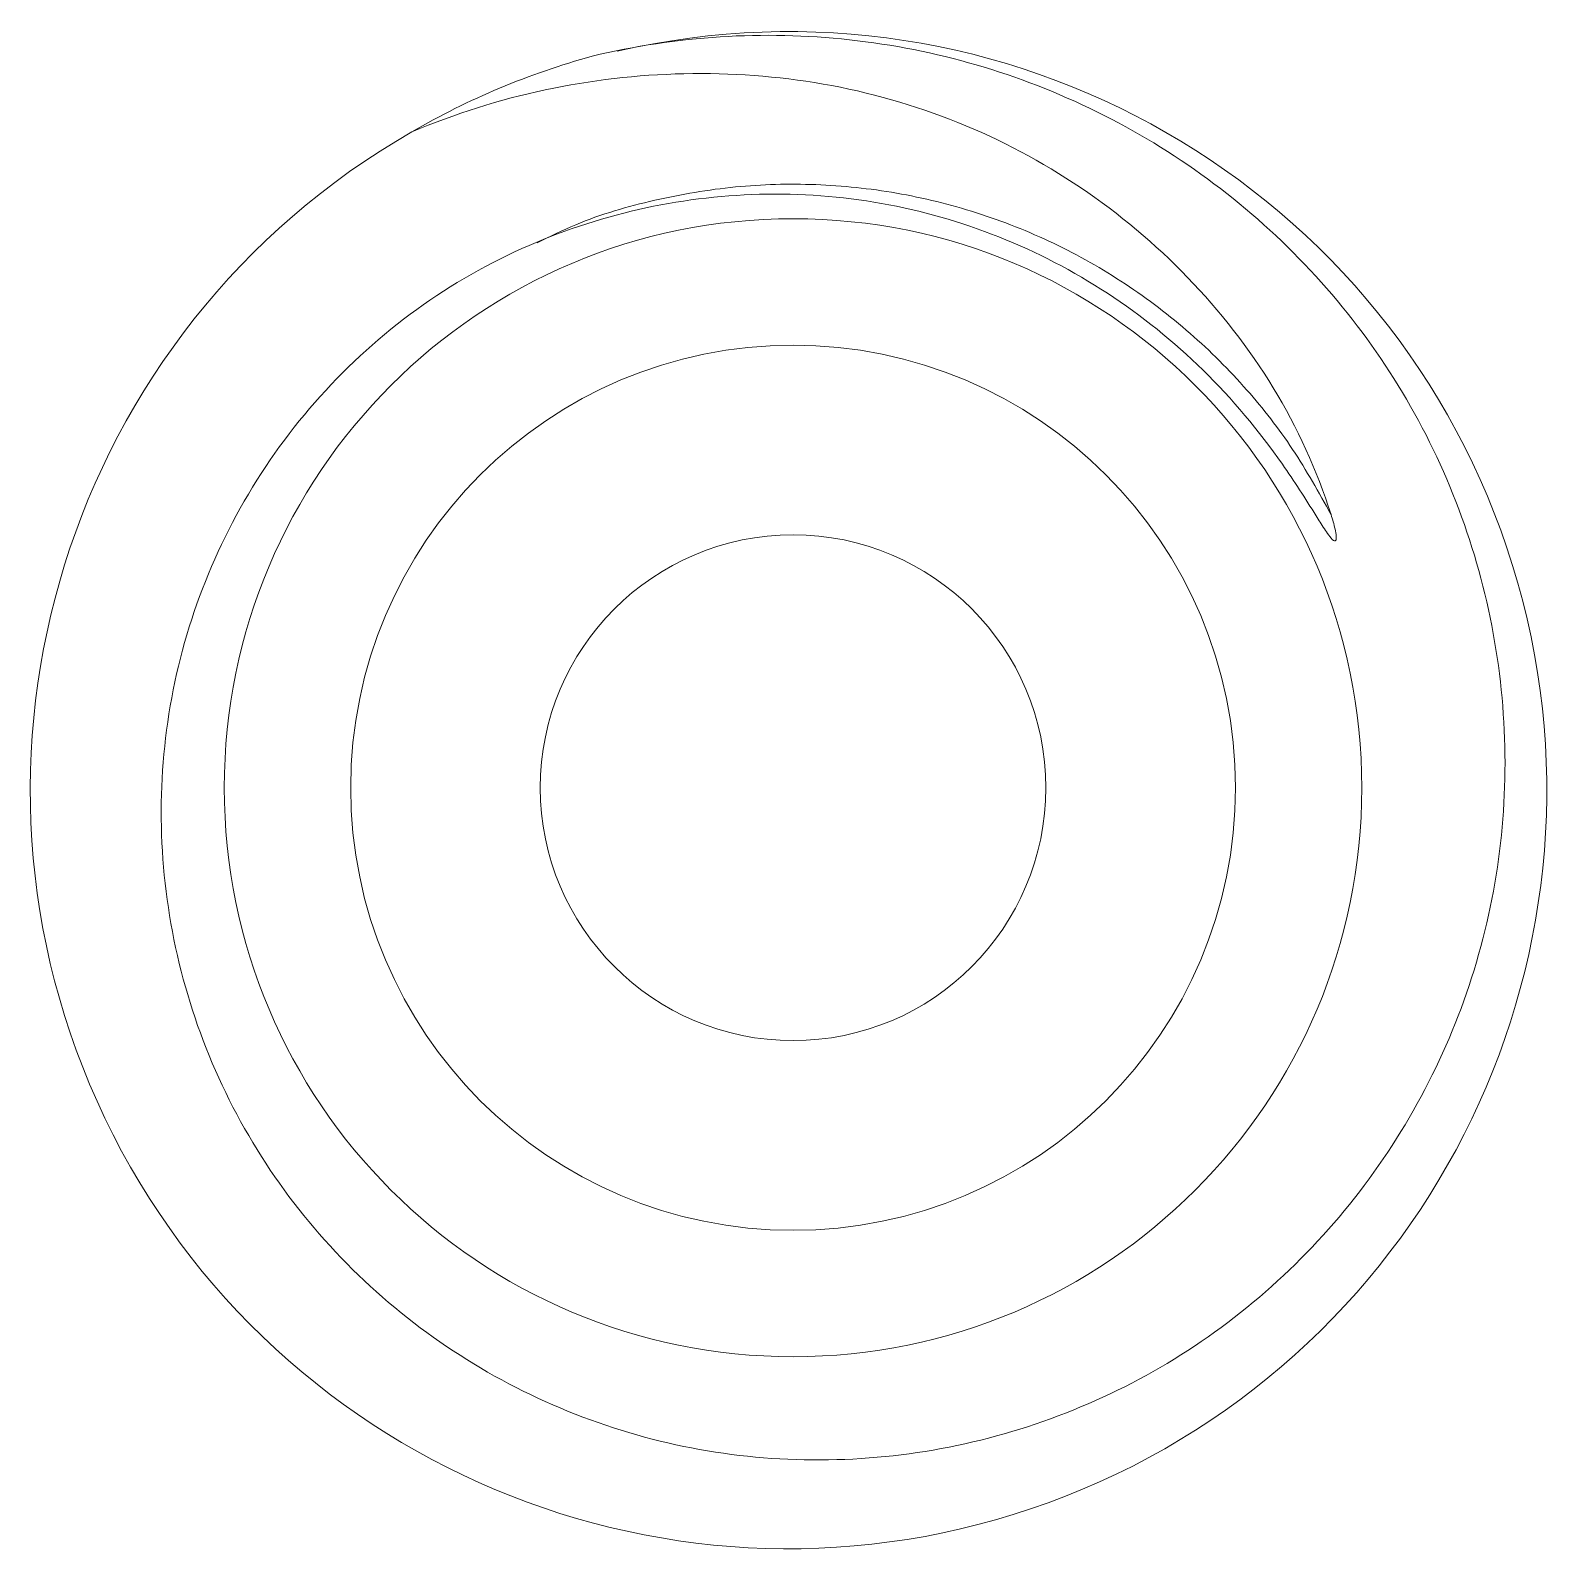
# Paper-space layout '_Top' of a CAD drawing. Header units: millimetres. Extents: x -3.02 to 2.98, y -3.01 to 2.99.
import ezdxf

# ---------------------------------------------------------------- set-up
doc = ezdxf.new("R2010")
doc.units = ezdxf.units.MM

psp = doc.layouts.new('_Top')

# ---------------------------------------------------------------- linework, layer by layer
at = {"color": 7, "linetype": 'Continuous', "lineweight": 15}
for radius in [2.25, 1.75, 1]:
    psp.add_circle((0, 0), radius, dxfattribs=at)
for centre, radius, start, end in [((-0.0181, -0.0096), 2.9992, 119.79808, 103.04867), ((0, 0), 3, 105.3514, 120.18907)]:
    psp.add_arc(centre, radius, start, end, dxfattribs=at)
for points, knots in [([(-0.7942, 2.893), (-0.4589, 2.9728), (-0.1195, 2.9949), (0.5657, 2.9203), (0.8926, 2.8251), (1.5104, 2.5208), (1.7861, 2.3185), (2.1426, 1.9461), (2.2488, 1.8131), (2.4363, 1.5298), (2.5182, 1.3782), (2.6534, 1.0628), (2.706, 0.9011), (2.7821, 0.5695), (2.8056, 0.398), (2.8212, 0.0561), (2.8138, -0.1137), (2.7676, -0.451), (2.7282, -0.6202), (2.6203, -0.9441), (2.552, -1.0998), (2.3868, -1.3983), (2.2889, -1.5419), (2.0718, -1.8045), (1.952, -1.9252), (1.6887, -2.1443), (1.5456, -2.2418), (1.0987, -2.4879), (0.7654, -2.5959), (0.2591, -2.6585), (0.0869, -2.6636), (-0.2558, -2.6401), (-0.4235, -2.6119), (-0.752, -2.5232), (-0.9144, -2.4617), (-1.2206, -2.3099), (-1.3649, -2.2199), (-1.6358, -2.0115), (-1.7624, -1.8926), (-1.9862, -1.6362), (-2.0848, -1.4975), (-2.2546, -1.198), (-2.3235, -1.041), (-2.4285, -0.7174), (-2.465, -0.5483), (-2.503, -0.2076), (-2.5049, -0.0375), (-2.4734, 0.3024), (-2.4393, 0.4731), (-2.3381, 0.7984), (-2.271, 0.9549), (-2.103, 1.2554), (-2.0038, 1.3955), (-1.7796, 1.6517), (-1.6526, 1.7698), (-1.3773, 1.9744), (-1.2299, 2.0611), (-1.0724, 2.132)], [0, 0, 0, 0, 0.0625, 0.0625, 0.125, 0.125, 0.1875, 0.1875, 0.21875, 0.21875, 0.25, 0.25, 0.28125, 0.28125, 0.3125, 0.3125, 0.34375, 0.34375, 0.375, 0.375, 0.40625, 0.40625, 0.4375, 0.4375, 0.46875, 0.46875, 0.5, 0.5, 0.5625, 0.5625, 0.59375, 0.59375, 0.625, 0.625, 0.65625, 0.65625, 0.6875, 0.6875, 0.71875, 0.71875, 0.75, 0.75, 0.78125, 0.78125, 0.8125, 0.8125, 0.84375, 0.84375, 0.875, 0.875, 0.90625, 0.90625, 0.9375, 0.9375, 0.96875, 0.96875, 1, 1, 1, 1]), ([(2.1281, 1.0801), (2.0716, 1.2568), (1.9953, 1.4236), (1.8043, 1.7381), (1.6885, 1.8855), (1.4332, 2.1502), (1.2907, 2.2699), (0.9842, 2.4763), (0.8221, 2.5621), (0.4808, 2.6995), (0.3003, 2.7509), (-0.0621, 2.814), (-0.2458, 2.8272), (-0.8031, 2.8154), (-1.1658, 2.738), (-1.5086, 2.5931)], [0, 0, 0, 0, 0.125, 0.125, 0.25, 0.25, 0.375, 0.375, 0.5, 0.5, 0.625, 0.625, 0.75, 0.75, 1, 1, 1, 1]), ([(-1.0724, 2.132), (-0.9239, 2.1988), (-0.7685, 2.2507), (-0.4542, 2.3223), (-0.2949, 2.3423), (0.0282, 2.3508), (0.1915, 2.3386), (0.5077, 2.2822), (0.6626, 2.2383), (0.9654, 2.118), (1.1084, 2.0436), (1.3783, 1.8675), (1.506, 1.7649), (1.7377, 1.5376), (1.8424, 1.412), (1.9823, 1.2126), (2.026, 1.1439), (2.0799, 1.0581), (2.0907, 1.0409), (2.1074, 1.0156), (2.1131, 1.0073), (2.125, 0.9912), (2.1311, 0.9827), (2.1423, 0.9753), (2.1466, 0.9762), (2.1491, 0.9844), (2.1489, 0.9892), (2.1479, 1.0035), (2.146, 1.0132), (2.1397, 1.042), (2.1342, 1.0611), (2.1281, 1.0801)], [0, 0, 0, 0, 0.125, 0.125, 0.25, 0.25, 0.375, 0.375, 0.5, 0.5, 0.625, 0.625, 0.75, 0.75, 0.875, 0.875, 0.9375, 0.9375, 0.953125, 0.953125, 0.960937, 0.960937, 0.96875, 0.96875, 0.972656, 0.972656, 0.976562, 0.976562, 0.984375, 0.984375, 1, 1, 1, 1])]:
    psp.add_open_spline(points, degree=3, knots=knots, dxfattribs=at)
at = {"color": 8, "linetype": 'Continuous', "lineweight": 15}
psp.add_open_spline([(-1.013, 2.1546), (-0.9624, 2.1795), (-0.8139, 2.2527), (-0.5497, 2.3285), (-0.231, 2.3829), (0.0909, 2.3918), (0.4117, 2.3582), (0.7282, 2.2805), (1.033, 2.1597), (1.3172, 1.9989), (1.5744, 1.8032), (1.7952, 1.5818), (1.9834, 1.3413), (2.0797, 1.1675), (2.1281, 1.0801)], degree=3, knots=[0, 0, 0, 0, 0.046013, 0.135059, 0.223123, 0.309608, 0.396997, 0.485716, 0.57495, 0.663855, 0.751604, 0.837997, 0.918482, 1, 1, 1, 1], dxfattribs=at)

doc.saveas('drawing.dxf')
